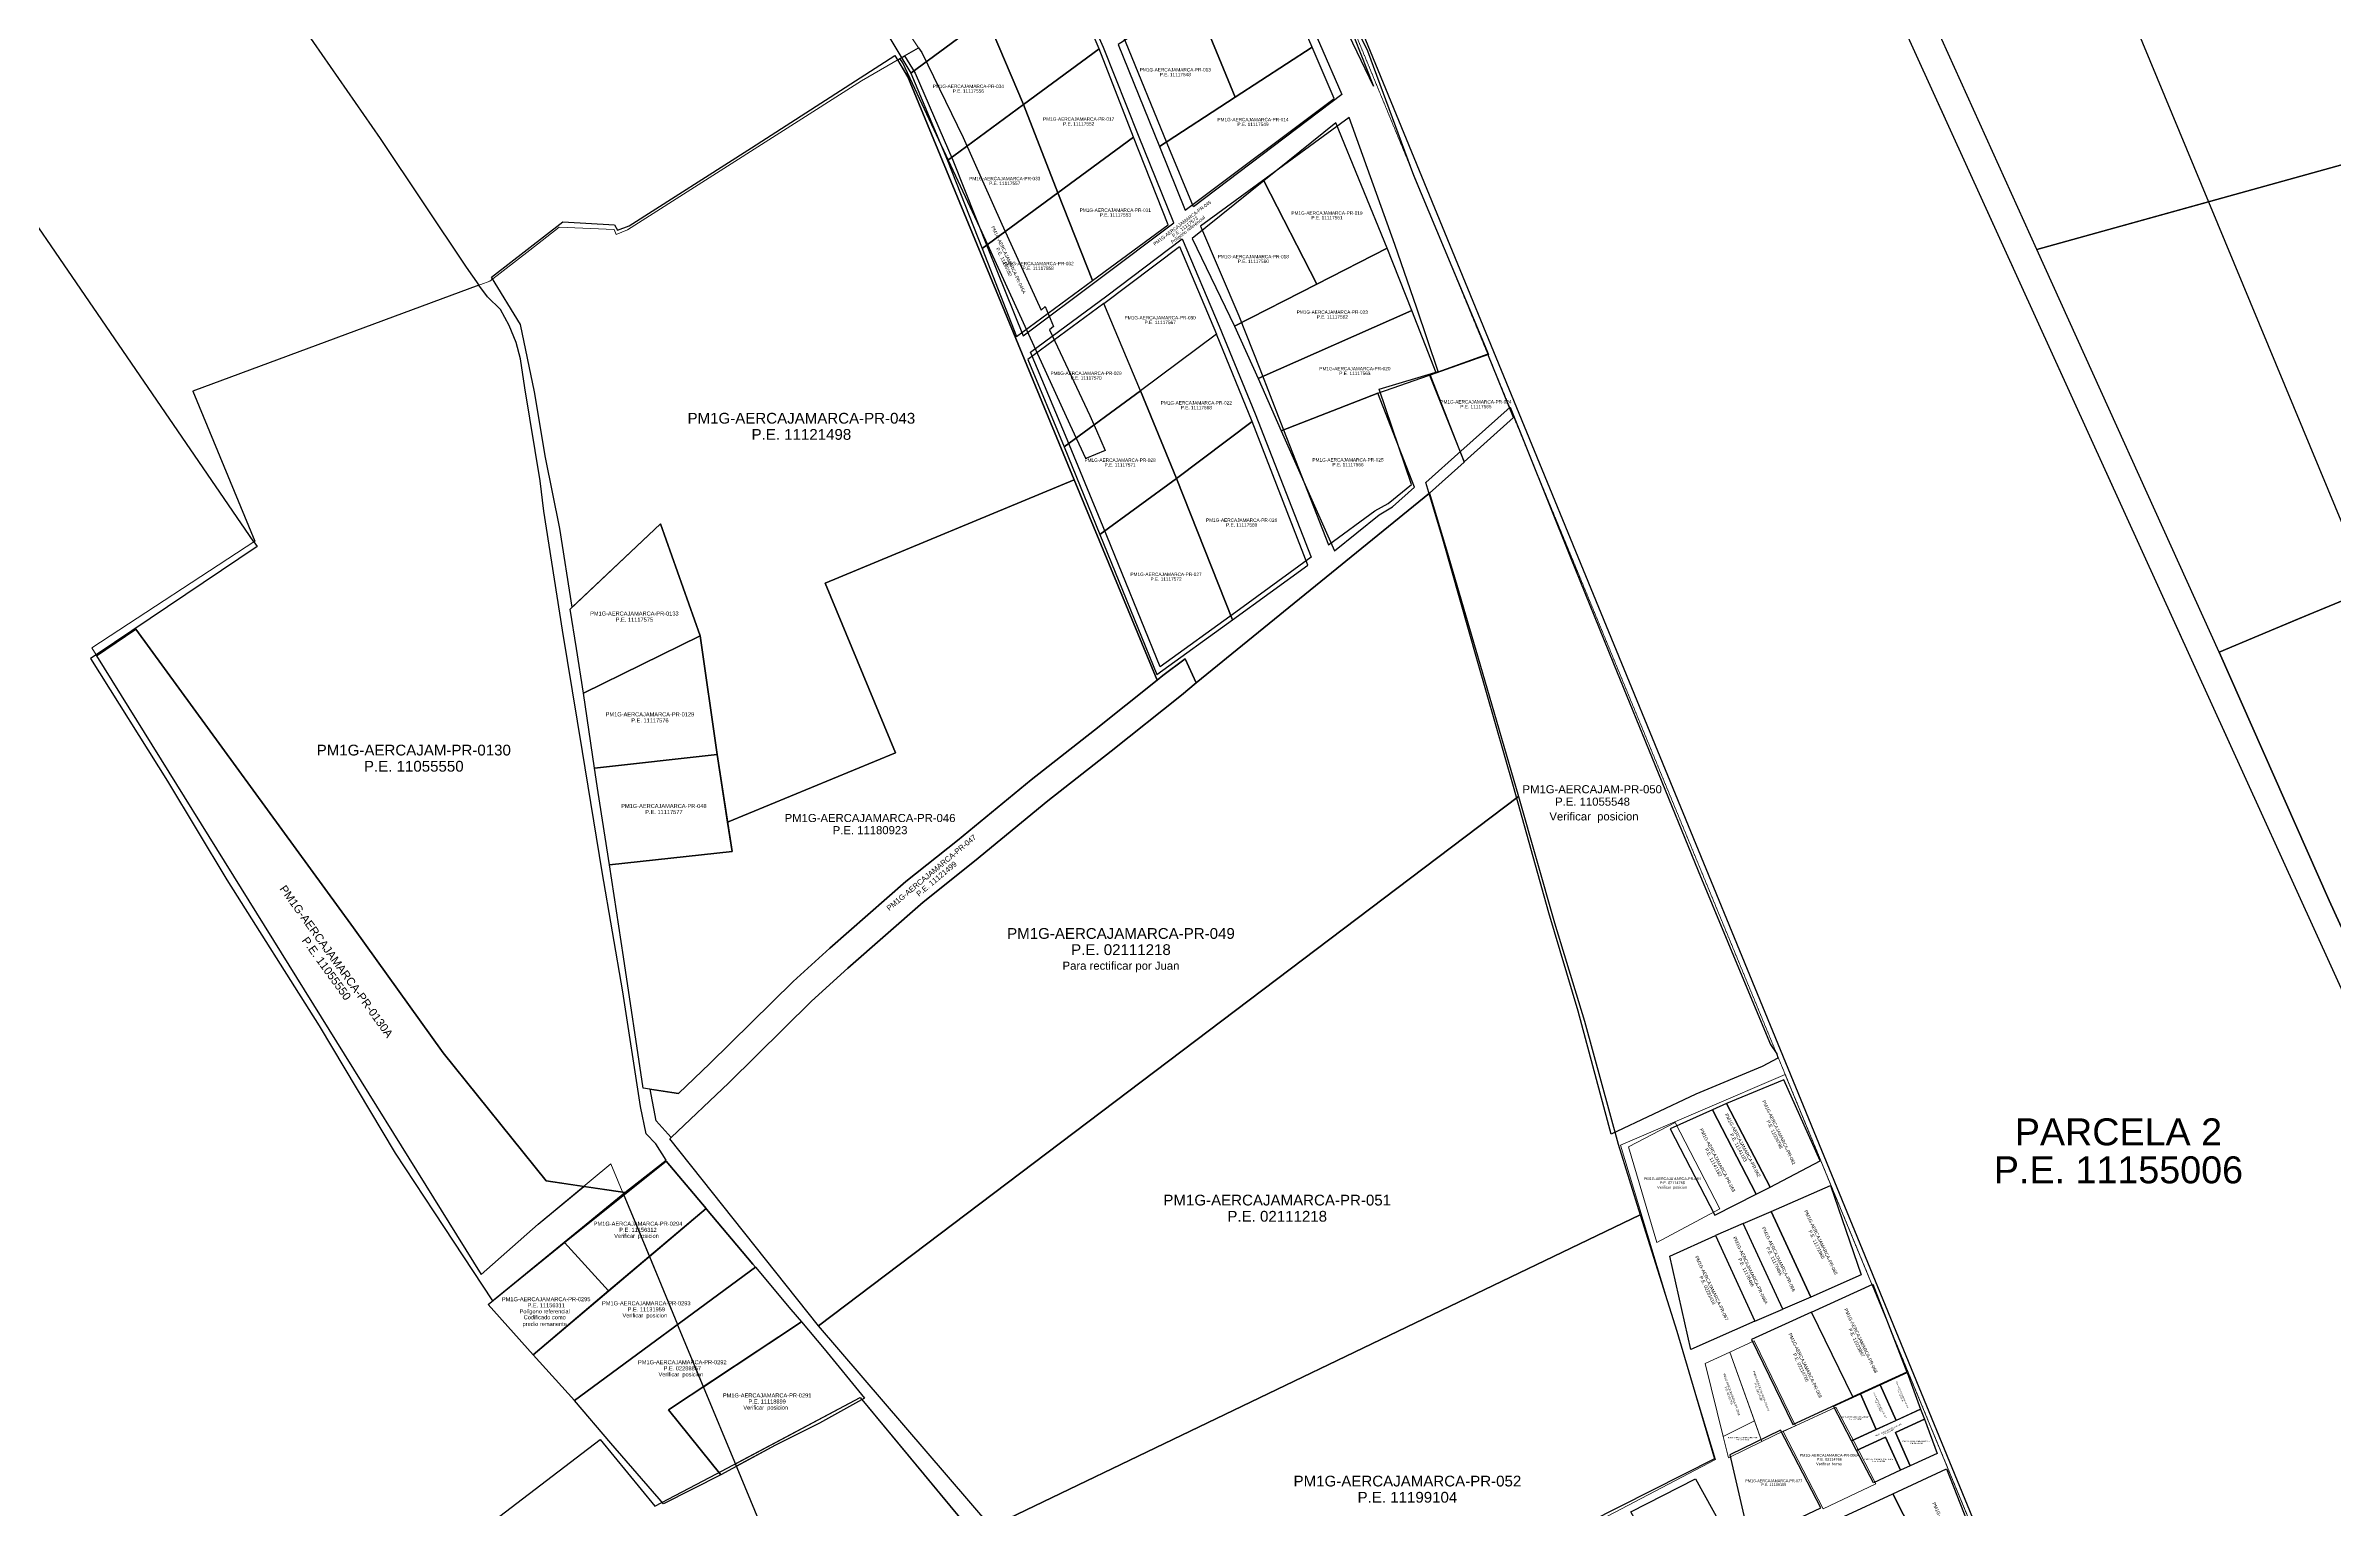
# Model space of a CAD drawing. Header units: inches. Extents: x 773044 to 778274, y 9208001 to 9212859.
# Drawn here: x 776538 to 777387, y 9209997 to 9210539 of the extents above; entities that cross this region are included whole.
import ezdxf
from ezdxf.enums import TextEntityAlignment as Align

# ---------------------------------------------------------------- set-up
doc = ezdxf.new("R2010")
doc.units = ezdxf.units.IN
doc.header["$MEASUREMENT"] = 0
doc.linetypes.add('DASHED2', pattern=[0.375, 0.25, -0.125])
for name, color, linetype in [('ADQUIRIDO', 1, 'Continuous'), ('Codigo predio', 7, 'Continuous'), ('Observacion', 1, 'Continuous'), ('PARA RECTIFICAR', 30, 'Continuous'), ('Partida', 7, 'Continuous'), ('PERIMETRICO', 3, 'Continuous'), ('PMD Cajamarca', 6, 'Continuous')]:
    doc.layers.add(name, color=color, linetype=linetype)
doc.layers.add('LOS CIPRESES', color=7, linetype='Continuous', lineweight=0)
doc.styles.add('ARIAL', font='arial.ttf', dxfattribs={"height": 0.7})
doc.styles.add('SANSSERIF', font='sanss___.ttf')
doc.styles.get("Standard").update_dxf_attribs({"font": 'arial.ttf'})

# ---------------------------------------------------------------- blocks, each defined once
blk = doc.blocks.new('Adquirido referencial')
at = {"layer": 'ADQUIRIDO'}
for points in [[(776774.59, 9210748.33), (776799.76, 9210766.49), (776825.96, 9210729.14), (776837.49, 9210712.66), (776848.73, 9210696.1), (776859.8, 9210679.34), (776874.4, 9210657.48), (776927.1, 9210694.08), (776925.14, 9210700.07), (776933.58, 9210704.85), (776983.17, 9210623.72), (777003.22, 9210588.95), (777018.83, 9210556.53), (777027.95, 9210537.57), (777044.97, 9210491.52), (777072.83, 9210424.94), (777051.22, 9210417.31), (777063.83, 9210385.05), (777050.92, 9210373.52), (776964.37, 9210303.16), (776960.28, 9210312.06), (776952.09, 9210305.94), (776949.92, 9210304.21), (776919.23, 9210378.5), (776857.51, 9210527.9), (776853.79, 9210534.3), (776856.26, 9210535.73), (776860.19, 9210529.26), (776874.16, 9210496.99), (776887.2, 9210464.37), (776900.3, 9210431.86), (776928.27, 9210452.86), (776956.16, 9210473.78), (776943.04, 9210506.15), (776930.02, 9210538.85), (776915.87, 9210571.06), (776897.89, 9210601.23), (776879.73, 9210631.67), (776873.31, 9210641.8), (776814.72, 9210604.64), (776809.18, 9210614.25), (776868.06, 9210651.3), (776857.19, 9210669.51), (776839.19, 9210699.67), (776820.39, 9210729.33), (776803.1, 9210756.62), (776801.85, 9210758.59), (776777.62, 9210741.01)], [(776879.74, 9210646.71), (776907.41, 9210664.56), (776935.09, 9210682.41), (776956.74, 9210644.02), (776977.16, 9210608.14), (776995.77, 9210573.04), (777010.11, 9210540.38), (777018.44, 9210521.35), (776963.41, 9210479.69), (776953.71, 9210503.18), (776938.26, 9210541.03), (776922.35, 9210576.96), (776903.99, 9210606.99)], [(777021.2, 9210512.92), (776993.62, 9210492.73), (776966.09, 9210472.57), (776980.25, 9210439.32), (776988.08, 9210419.6), (776995.76, 9210399.83), (777013.5, 9210354.36), (777030.65, 9210366.95), (777035.67, 9210369.73), (777044.23, 9210376.7), (777032.25, 9210412.07), (777054.19, 9210418.7), (777046.24, 9210442.12), (777038.09, 9210465.72)], [(776959.18, 9210467.87), (776972.95, 9210435.46), (776986.28, 9210402.99), (777007.02, 9210349.82), (776979.12, 9210329.4), (776951.13, 9210309.14), (776929.92, 9210361), (776916.55, 9210393.45), (776902.97, 9210425.84), (776931.23, 9210446.71)]]:
    blk.add_lwpolyline(points, close=True, dxfattribs=at)

msp = doc.modelspace()

# ---------------------------------------------------------------- linework, layer by layer
at = {"layer": 'ADQUIRIDO'}
for points in [[(777030.14, 9210524.53), (777021.09, 9210543.53), (777005.6, 9210576), (776985.68, 9210610.84), (776964.07, 9210646.14), (776941.59, 9210683.48), (776936.37, 9210692.15), (776943.33, 9210696.06), (776956.92, 9210704.35), (776968.94, 9210675.13), (776977.21, 9210656.48), (776996.91, 9210608.22), (777016.05, 9210560.16)], [(776886.61, 9210549.94), (776868.67, 9210580.21), (776840.59, 9210559.52), (776858.54, 9210529.36)], [(776914.56, 9210570.7), (776886.61, 9210549.94), (776900.43, 9210517.65), (776928.45, 9210538.37)], [(776993.23, 9210571.7), (776963.52, 9210557.71), (776978.94, 9210520.42), (777007.39, 9210538.95)], [(776963.52, 9210557.71), (776935.54, 9210540), (776950.78, 9210502.06), (776978.94, 9210520.42)], [(776886.61, 9210549.94), (776858.54, 9210529.36), (776872.24, 9210496.98), (776900.43, 9210517.65)], [(776928.45, 9210538.37), (776900.43, 9210517.65), (776913.16, 9210484.93), (776941.18, 9210505.55)], [(777007.39, 9210538.95), (776978.94, 9210520.42), (776950.78, 9210502.06), (776960.35, 9210478.52), (777015.61, 9210519.88)], [(776900.43, 9210517.65), (776872.24, 9210496.98), (776885, 9210464.25), (776913.16, 9210484.93)], [(777016.17, 9210510.84), (776989.54, 9210489.41), (777009.19, 9210451.12), (777035.21, 9210464.46)], [(776954.04, 9210473.08), (776941.18, 9210505.55), (776913.16, 9210484.93), (776925.96, 9210452.39)], [(776913.16, 9210484.93), (776885, 9210464.25), (776897.82, 9210431.63), (776925.96, 9210452.39)], [(776989.54, 9210489.41), (776962.97, 9210468.01), (776978.63, 9210435.44), (777009.19, 9210451.12)], [(776943.83, 9210411.48), (776930.23, 9210443.91), (776958.22, 9210465.02), (776971.93, 9210432.57)], [(777044.43, 9210441.27), (777035.21, 9210464.46), (777009.19, 9210451.12), (776978.63, 9210435.44), (776987.36, 9210416.1)], [(776592.29, 9210411.32), (776615.3, 9210355.8), (776614.86, 9210355.5), (776616.08, 9210353.72), (776556.37, 9210313.63), (776556.6, 9210313.26), (776571.19, 9210323.16), (776651.83, 9210212.29), (776685.09, 9210165.93), (776723.39, 9210118.55), (776723.39, 9210118.55), (776723.39, 9210118.55), (776723.39, 9210118.55), (776752.54, 9210114.15), (776754.19, 9210115.5), (776767.81, 9210126.22), (776763.98, 9210132.23), (776760.45, 9210135.93), (776758.28, 9210146.04), (776751.75, 9210188.64), (776744.1, 9210233.09), (776736.82, 9210277.73), (776729.36, 9210322.74), (776722.45, 9210366.82), (776721.12, 9210378.14), (776715.36, 9210412.57), (776713.86, 9210423.34), (776712.16, 9210429.45), (776709.55, 9210435.76), (776706.37, 9210441.69), (776701.53, 9210446.32), (776698.41, 9210450.67)], [(776930.23, 9210443.91), (776901.93, 9210423.09), (776915.44, 9210390.68), (776943.83, 9210411.48)], [(777031.83, 9210410.6), (777053.44, 9210418.23), (777044.43, 9210441.27), (776987.36, 9210416.1), (776995.94, 9210396.71)], [(776971.93, 9210432.57), (776943.83, 9210411.48), (776957.09, 9210379.01), (776985.2, 9210400.08)], [(777072.56, 9210425.06), (777050.98, 9210417.31), (777063.77, 9210385.12), (777082.07, 9210401.63)], [(776957.09, 9210379.01), (776943.83, 9210411.48), (776915.44, 9210390.68), (776928.75, 9210358.2)], [(777031.83, 9210410.6), (776995.94, 9210396.71), (777015.75, 9210352.1), (777032.31, 9210365.46), (777037.19, 9210368.46), (777045.43, 9210375.82)], [(776985.2, 9210400.08), (776957.09, 9210379.01), (776977.91, 9210326.52), (777005.83, 9210346.87)], [(776957.09, 9210379.01), (776928.75, 9210358.2), (776949.85, 9210306.29), (776977.91, 9210326.52)], [(776571.19, 9210323.16), (776556.6, 9210313.26), (776556.37, 9210313.63), (776554.3, 9210312.24), (776582.93, 9210266.71), (776604.85, 9210230.1), (776639.18, 9210175.98), (776667.35, 9210128.71), (776681.71, 9210107.04), (776703.44, 9210073.95), (776752.54, 9210114.15), (776751.72, 9210114.28), (776737.29, 9210116.45), (776723.39, 9210118.55), (776685.09, 9210165.93), (776651.83, 9210212.29)], [(776571.19, 9210323.16), (776556.6, 9210313.26), (776699.19, 9210083.71), (776720.35, 9210102.39), (776737.29, 9210116.45), (776723.39, 9210118.55), (776685.09, 9210165.93), (776651.83, 9210212.29)], [(777182.41, 9210155.99), (777161.16, 9210147.23), (777161.15, 9210147.22), (777177.27, 9210116.16), (777195.9, 9210125.87)], [(777155.95, 9210144.87), (777140.21, 9210137.74), (777156.77, 9210105.77), (777172.18, 9210113.58)], [(777161.16, 9210147.23), (777155.95, 9210144.87), (777172.18, 9210113.58), (777177.29, 9210116.17)], [(776767.81, 9210125.78), (776752.15, 9210113.25), (776761.61, 9210090.43), (776782.62, 9210108.19)], [(777177.68, 9210107.11), (777199.68, 9210116.72), (777211.1, 9210083.63), (777192.35, 9210075.34)], [(777167.35, 9210102.66), (777157.02, 9210098.21), (777171.69, 9210066.43), (777182.02, 9210070.89)], [(777177.68, 9210107.12), (777192.36, 9210075.34), (777182.03, 9210070.89), (777167.35, 9210102.66), (777177.68, 9210107.12)], [(777147.89, 9210055.95), (777140.16, 9210090.6), (777157.02, 9210098.21), (777171.69, 9210066.43)], [(777208.03, 9210038.36), (777192.7, 9210069.82), (777215.46, 9210080.18), (777228.02, 9210047.52)], [(777185.7, 9210028.19), (777208.03, 9210038.36), (777192.7, 9210069.82), (777170.45, 9210059.69), (777170.4, 9210059.66)], [(776793.5, 9210013.53), (776839.74, 9210038.18), (776905.69, 9209958.5), (776896.83, 9209952.49), (776886.16, 9209944.51), (776845.81, 9209914.51), (776837.22, 9209908.14), (776834.21, 9209915.39)], [(777181.18, 9210025.99), (777162.4, 9210016.85), (777169.81, 9209984.69), (777196.06, 9209997.26)]]:
    msp.add_lwpolyline(points, close=True, dxfattribs=at)
at = {"layer": 'ADQUIRIDO', "ltscale": 0.5}
for points in [[(777287.65, 9210607.69), (777339.92, 9210481.65), (777276.24, 9210463.95), (777217.5, 9210593.81)], [(776703.02, 9210453.64), (776729.48, 9210474.13), (776748.68, 9210473.03), (776749.76, 9210471.07), (776754.15, 9210472.66), (776799.48, 9210501.67), (776852.7, 9210535.82), (776857.51, 9210527.9), (776919.23, 9210378.5), (776826.86, 9210340.14), (776852.96, 9210277.19), (776790.62, 9210251.51), (776786.75, 9210276.6), (776780.46, 9210320.59), (776765.79, 9210362.12), (776733, 9210331.31), (776728.41, 9210360.4), (776723.05, 9210386.77), (776718.95, 9210411.18), (776713.8, 9210436.14)], [(776877.96, 9210505.41), (776892.39, 9210473.37), (776906.87, 9210441.46), (776908.47, 9210442.77), (776911.55, 9210435.33), (776910, 9210434.07), (776924.97, 9210402.31), (776927.51, 9210396.83), (776930.62, 9210389.33), (776923.52, 9210386.39), (776917.72, 9210398.92), (776885.01, 9210470.2), (776855.57, 9210533.19), (776854.54, 9210534.74), (776861.47, 9210538.76), (776862.62, 9210537.04)], [(777339.92, 9210481.65), (777399.57, 9210337.8), (777343.83, 9210314.53), (777276.24, 9210463.95)], [(777080.94, 9210405.5), (777087.24, 9210389.7), (777103.24, 9210349.66), (777119.24, 9210310.41), (777134.66, 9210272.5), (777150.66, 9210233.42), (777166.85, 9210194.54), (777177.42, 9210169.05), (777179.75, 9210165.56), (777180.13, 9210164.01), (777174.32, 9210160.91), (777149.69, 9210150.62), (777118.37, 9210135.79), (777106.06, 9210181.47), (777095.2, 9210217.93), (777082.12, 9210264.77), (777068.83, 9210311.22), (777055.94, 9210356.51), (777049.64, 9210377.56), (777062.55, 9210389.08)], [(776903.17, 9210267.2), (776875.89, 9210244.79), (776856.77, 9210229.56), (776828.49, 9210204.8), (776814.89, 9210192.4), (776784.09, 9210161.99), (776772.39, 9210150.94), (776759.29, 9210152.82), (776751.96, 9210201.53), (776746.88, 9210235.66), (776792.29, 9210240.65), (776790.62, 9210251.51), (776852.96, 9210277.19), (776826.86, 9210340.14), (776919.23, 9210378.5), (776949.92, 9210304.21), (776926.69, 9210285.66)], [(776769.16, 9210134.08), (776769.71, 9210134.63), (776791.03, 9210154.81), (776821.77, 9210185.14), (776835.16, 9210197.35), (776863.18, 9210221.88), (776882.18, 9210237.01), (776909.43, 9210259.4), (776932.9, 9210277.82), (776958.98, 9210298.66), (776964.37, 9210303.16), (777050.92, 9210373.52), (777057.33, 9210352.51), (777070.47, 9210307.29), (777083.96, 9210261.07), (776824.33, 9210064.75)], [(776732.22, 9210330.58), (776765.79, 9210362.12), (776780.46, 9210320.59), (776737.12, 9210299.4), (776734.63, 9210315.92)], [(777399.58, 9210337.8), (777373.25, 9210326.92), (777343.83, 9210314.53), (777384.72, 9210222.45), (777419.12, 9210147.01), (777461.92, 9210055.33), (777503.53, 9209964.55), (777552.81, 9209854.81), (777589.14, 9209773.99), (777629.39, 9209685.64), (777663.52, 9209701.36)], [(776737.12, 9210299.4), (776780.46, 9210320.59), (776786.75, 9210276.6), (776741.32, 9210271.53)], [(776761.91, 9210152.45), (776772.39, 9210150.94), (776784.09, 9210161.99), (776814.89, 9210192.4), (776828.49, 9210204.8), (776856.77, 9210229.56), (776875.89, 9210244.79), (776903.17, 9210267.2), (776926.69, 9210285.66), (776949.92, 9210304.21), (776952.09, 9210305.94), (776960.28, 9210312.06), (776964.37, 9210303.16), (776958.98, 9210298.66), (776932.9, 9210277.82), (776909.43, 9210259.4), (776882.18, 9210237.01), (776863.18, 9210221.88), (776835.16, 9210197.35), (776821.77, 9210185.14), (776791.03, 9210154.81), (776769.71, 9210134.63), (776764.18, 9210140.74)], [(776746.88, 9210235.66), (776742.68, 9210262.48), (776741.32, 9210271.53), (776786.75, 9210276.6), (776792.29, 9210240.65)], [(776824.33, 9210064.75), (777083.96, 9210261.07), (777097.35, 9210214.14), (777108.4, 9210177.74), (777120.96, 9210132.13), (777129.12, 9210105.88), (776888.35, 9209990.23)], [(776888.35, 9209990.23), (777129.12, 9210105.88), (777142.76, 9210062.78), (777156.63, 9210015.41), (777074.66, 9209973.95), (776976.35, 9209922.1), (776957.59, 9209950.83), (776953.97, 9209953.31), (776947.73, 9209954.08), (776927.3, 9209953.59), (776921.14, 9209953.04), (776917.23, 9209954.34)]]:
    msp.add_lwpolyline(points, close=True, dxfattribs=at)
at = {"layer": 'ADQUIRIDO', "lineweight": 20}
for points in [[(777142.08, 9210140.09), (777124.76, 9210131.13), (777135.26, 9210095.65), (777158.64, 9210108.13)], [(777162.33, 9210054.94), (777153.26, 9210050.73), (777159.94, 9210023.74), (777171.52, 9210029.46)], [(777201.73, 9210034.55), (777186.69, 9210027.7), (777182.16, 9210025.52), (777196.99, 9209996.89), (777216.55, 9210006.17), (777210.3, 9210018.14), (777208.45, 9210021.69)], [(777159.94, 9210023.74), (777171.52, 9210029.46), (777174.28, 9210021.8), (777161.9, 9210015.79)]]:
    msp.add_lwpolyline(points, close=True, dxfattribs=at)
at = {"layer": 'ADQUIRIDO'}
for points in [[(776761.61, 9210090.43), (776772.07, 9210065.2), (776800.94, 9210086.47), (776799.94, 9210087.66), (776782.75, 9210108.04), (776782.62, 9210108.19), (776761.61, 9210090.43)], [(776781.64, 9210042.14), (776772.07, 9210065.2), (776800.94, 9210086.47), (776814.14, 9210070.81), (776818.07, 9210066.16), (776781.64, 9210042.14)], [(776781.64, 9210042.14), (776818.07, 9210066.16), (776826.48, 9210056.17), (776841.41, 9210037.86), (776824.69, 9210028.6), (776808.34, 9210020.45), (776793.87, 9210012.64), (776781.64, 9210042.14)], [(777210.81, 9210039.49), (777218.08, 9210042.82), (777224.05, 9210029.64), (777216.61, 9210026.23), (777210.81, 9210039.49)], [(777224.05, 9210029.64), (777218.08, 9210042.82), (777228.08, 9210047.4), (777233.14, 9210033.81), (777224.05, 9210029.64)], [(777200.81, 9210034.91), (777210.81, 9210039.49), (777216.61, 9210026.23), (777207.52, 9210022.06), (777200.81, 9210034.91)], [(777207.52, 9210022.06), (777233.14, 9210033.81), (777234.53, 9210030.06), (777223.81, 9210025.14), (777229.24, 9210012.81), (777225.61, 9210011.14), (777220.09, 9210023.43), (777209.37, 9210018.51), (777207.52, 9210022.06)], [(777223.81, 9210025.14), (777234.53, 9210030.06), (777239.24, 9210017.41), (777229.24, 9210012.81), (777223.81, 9210025.14)], [(777209.37, 9210018.51), (777220.09, 9210023.43), (777225.61, 9210011.14), (777215.62, 9210006.54), (777209.37, 9210018.51)], [(777141.07, 9209967.71), (777125.62, 9209995.73), (777149.66, 9210008.02), (777165.11, 9209980), (777141.07, 9209967.71)], [(777222.83, 9210002.43), (777242.78, 9210011.71), (777258.1, 9209972.6), (777241.8, 9209964.95), (777222.83, 9210002.43)], [(777204.7, 9209993.98), (777222.83, 9210002.43), (777241.8, 9209964.95), (777223.67, 9209956.51), (777204.7, 9209993.98)]]:
    msp.add_lwpolyline(points, dxfattribs=at)
at = {"layer": 'ADQUIRIDO', "lineweight": 20}
msp.add_lwpolyline([(777182.11, 9210025.62), (777186.69, 9210027.7), (777171.39, 9210059.18), (777162.33, 9210054.94), (777174.28, 9210021.8), (777182.11, 9210025.62)], dxfattribs=at)
at = {"layer": 'LOS CIPRESES', "color": 5}
msp.add_lwpolyline([(777206.04, 9209896.66), (777280.59, 9209921.44), (777182.89, 9210157.91), (777121.83, 9210131.75), (777157.09, 9210015.16), (776976.98, 9209920.74), (777041.88, 9209821.12), (777201.92, 9209769.44), (777212.67, 9209745.52), (777232.22, 9209754.12), (777220.51, 9209783.72), (777248.8, 9209802.58)], close=True, dxfattribs=at)
at = {"layer": 'PARA RECTIFICAR', "linetype": 'DASHED2', "lineweight": 20}
for points in [[(777719.27, 9209276.65), (777627.57, 9209500.38), (777623.46, 9209510.66), (777400.65, 9210048.15), (777445.08, 9210067.03), (777121.26, 9210778.2)], [(776952.66, 9210715.47), (777280.59, 9209921.44), (777204.53, 9209896.42), (777247.56, 9209802.68), (777219.6, 9209782.75), (777232.11, 9209753.19), (777213.09, 9209745.28), (777237.57, 9209683.46), (777244.64, 9209669.34), (777299, 9209633.56), (777304.1, 9209627.54), (777362.58, 9209561.49), (777368.14, 9209557.03), (777368.14, 9209557.03), (777370.71, 9209554.68), (777379.08, 9209538.8), (777383.98, 9209533.2), (777392.01, 9209527.71)]]:
    msp.add_lwpolyline(points, dxfattribs=at)
at = {"layer": 'PERIMETRICO', "ltscale": 0.5}
for points in [[(777719.27, 9209276.65), (777404.19, 9210045.38), (777443.96, 9210069.48), (777121.26, 9210778.2)], [(776945.35, 9210741.11), (777282.84, 9209919.53), (777206.28, 9209894.06), (777247.08, 9209802.52), (777219.63, 9209784.01), (777232.14, 9209752.39), (777212.23, 9209743.68), (777239.88, 9209680.48), (777244.64, 9209669.34), (777307.86, 9209627.73), (777368.99, 9209555.01), (777454.01, 9209491.06), (777465.17, 9209464.3), (777484.05, 9209455.37), (777510.67, 9209435.19), (777518.55, 9209426.97), (777531.48, 9209417.2), (777548.37, 9209404.16), (777568.03, 9209393.77), (777582.95, 9209385.1), (777601.48, 9209370.72), (777606.26, 9209365.6), (777624.78, 9209347.35)], [(777419.12, 9210147.01), (777384.72, 9210222.45), (777343.83, 9210314.53), (777373.25, 9210326.92), (777443.41, 9210355.92)]]:
    msp.add_lwpolyline(points, dxfattribs=at)
for points in [[(777675.37, 9210683.64), (777678.98, 9210575.87), (777276.24, 9210463.95), (777217.5, 9210593.81), (777457.94, 9210641.38)], [(776457.21, 9210585.9), (776514.58, 9210626.45), (776516.96, 9210628.12), (776557.29, 9210656.38), (776594.3, 9210603.66), (776627.77, 9210554.08), (776661.8, 9210505.07), (776693.61, 9210457.35), (776698.41, 9210450.67), (776592.29, 9210411.32), (776615.3, 9210355.8), (776614.86, 9210355.5), (776459.9, 9210581.9)], [(777678.98, 9210575.87), (777682.5, 9210455.92), (777343.83, 9210314.53), (777276.24, 9210463.95)], [(776767.81, 9210125.78), (776782.62, 9210108.19), (776746.48, 9210077.65), (776730.11, 9210095.61)], [(776782.62, 9210108.19), (776782.75, 9210108.04), (776799.94, 9210087.66), (776800.94, 9210086.47), (776733.81, 9210037.02), (776718.46, 9210053.97), (776782.62, 9210108.19)], [(776747.26, 9210021.27), (776733.81, 9210037.02), (776800.94, 9210086.47), (776814.14, 9210070.81), (776818.07, 9210066.16), (776768.72, 9210033.62), (776788.09, 9210009.52), (776766.81, 9209998.68), (776747.26, 9210021.27)], [(776808.34, 9210020.45), (776788.09, 9210009.52), (776768.72, 9210033.62), (776818.07, 9210066.16), (776826.48, 9210056.17), (776841.41, 9210037.86), (776824.69, 9210028.6), (776808.34, 9210020.45)], [(776690.45, 9209982.1), (776743.37, 9210022.53), (776763.67, 9209997.86), (776786.46, 9210009.78), (776839.74, 9210038.18), (776886.72, 9209981.5), (776905.69, 9209958.5), (776896.83, 9209952.49), (776886.16, 9209944.51), (776845.81, 9209914.51), (776781.62, 9209866.93), (776723.35, 9209940.2)]]:
    msp.add_lwpolyline(points, close=True, dxfattribs=at)
at = {"layer": 'PERIMETRICO'}
msp.add_lwpolyline([(776701.85, 9210072.65), (776730.12, 9210095.61), (776746.48, 9210077.65), (776718.46, 9210053.97)], close=True, dxfattribs=at)
at = {"layer": 'PMD Cajamarca', "lineweight": 5}
for points in [[(778265.99, 9208248.61), (776951.26, 9211418.86)], [(776823.75, 9210595.57), (776861.47, 9210538.76), (776840.3, 9210526.47), (776753.54, 9210471.16), (776749.25, 9210469.5), (776748.56, 9210471.29), (776728.19, 9210472.2), (776717.29, 9210463.73), (776702.41, 9210452.15), (776592.29, 9210411.32), (776615.3, 9210355.8), (776554.8, 9210316.17), (776699.19, 9210083.71), (776720.35, 9210102.39), (776747.35, 9210124.81), (776834.21, 9209915.39)]]:
    msp.add_lwpolyline(points, dxfattribs=at)

# ---------------------------------------------------------------- block references
msp.add_blockref('Adquirido referencial', (0, 0))

# ---------------------------------------------------------------- texts
at = {"layer": 'Codigo predio', "lineweight": 15, "style": 'ARIAL'}
for s, height, p in [('PM1G-AERCAJAMARCA-PR-013', 1.25, (776956.68, 9210529.94)), ('PM1G-AERCAJAMARCA-PR-034', 1.25, (776879.9, 9210523.83)), ('PM1G-AERCAJAMARCA-PR-017', 1.25, (776920.83, 9210511.65)), ('PM1G-AERCAJAMARCA-PR-014', 1.25, (776985.5, 9210511.49)), ('PM1G-AERCAJAMARCA-PR-033', 1.25, (776893.42, 9210489.61)), ('PM1G-AERCAJAMARCA-PR-031', 1.25, (776934.43, 9210477.88)), ('PM1G-AERCAJAMARCA-PR-019', 1.25, (777012.93, 9210476.82)), ('PM1G-AERCAJAMARCA-PR-032', 1.25, (776905.8, 9210458.09)), ('PM1G-AERCAJAMARCA-PR-018', 1.25, (776985.61, 9210460.67)), ('PM1G-AERCAJAMARCA-PR-023', 1.25, (777014.9, 9210440.06)), ('PM1G-AERCAJAMARCA-PR-030', 1.25, (776951.07, 9210438)), ('PM1G-AERCAJAMARCA-PR-029', 1.25, (776923.6, 9210417.4)), ('PM1G-AERCAJAMARCA-PR-020', 1.25, (777023.29, 9210419.11)), ('PM1G-AERCAJAMARCA-PR-022', 1.25, (776964.47, 9210406.42)), ('PM1G-AERCAJAMARCA-PR-024', 1.25, (777068.18, 9210406.79)), ('PM1G-AERCAJAMARCA-PR-043', 4, (776817.99, 9210399.34)), ('PM1G-AERCAJAMARCA-PR-028', 1.25, (776936.2, 9210385.16)), ('PM1G-AERCAJAMARCA-PR-025', 1.25, (777020.73, 9210385.28)), ('PM1G-AERCAJAMARCA-PR-026', 1.25, (776981.28, 9210362.91)), ('PM1G-AERCAJAMARCA-PR-027', 1.25, (776953.24, 9210342.82)), ('PM1G-AERCAJAMARCA-PR-0133', 1.5, (776756.05, 9210328.15)), ('PM1G-AERCAJAMARCA-PR-0129', 1.5, (776761.81, 9210290.77)), ('PM1G-AERCAJAM-PR-0130', 4, (776674.23, 9210276.26)), ('PM1G-AERCAJAMARCA-PR-048', 1.5, (776766.99, 9210256.79)), ('PM1G-AERCAJAMARCA-PR-046', 3, (776843.47, 9210251.57)), ('PM1G-AERCAJAMARCA-PR-049', 4, (776936.53, 9210208.25)), ('PARCELA 2', 10, (777306.5, 9210131.67)), ('PM1G-AERCAJAMARCA-PR-064', 1, (777141.05, 9210118.78)), ('PM1G-AERCAJAMARCA-PR-051', 4, (776994.48, 9210109.36)), ('PM1G-AERCAJAMARCA-PR-0294', 1.5, (776757.39, 9210101.85)), ('PM1G-AERCAJAMARCA-PR-0295', 1.5, (776723.34, 9210073.86)), ('PM1G-AERCAJAMARCA-PR-0293', 1.5, (776760.47, 9210072.34)), ('PM1G-AERCAJAMARCA-PR-0292', 1.5, (776773.82, 9210050.48)), ('PM1G-AERCAJAMARCA-PR-0291', 1.5, (776805.29, 9210038.17)), ('PM1G-AERCAJAMARCA-PR-071', 0.5, (777208.86, 9210030.65)), ('PM1G-AERCAJAMARCA-PR-070B', 0.5, (777167.14, 9210022.98)), ('PM1G-AERCAJAMARCA-PR-098A', 1, (777199.27, 9210016.22)), ('PM1G-AERCAJAMARCA-PR-074', 0.5, (777231.57, 9210021.65)), ('PM1G-AERCAJAMARCA-PR-052', 4, (777042.78, 9210005.15)), ('PM1G-AERCAJAMARCA-PR-075', 0.5, (777217.63, 9210014.98)), ('PM1G-AERCAJAMARCA-PR-077', 1, (777178.66, 9210006.75))]:
    msp.add_text(s, height=height, dxfattribs=at).set_placement(p, align=Align.CENTER)
for s, height, rotation, p in [('PM1G-AERCAJAMARCA-PR-045', 1.25, 37.04456, (776959.63, 9210473.23)), ('PM1G-AERCAJAMARCA-PR-045A', 1.25, 295.37549, (776894.28, 9210459.83)), ('PM1G-AERCAJAMARCA-PR-047', 2, 39.81162, (776866.84, 9210232.05)), ('PM1G-AERCAJAMARCA-PR-0130A', 3, 305.79917, (776644.3, 9210199.01)), ('PM1G-AERCAJAMARCA-PR-061', 1.25, 295.62172, (777180.02, 9210136.17)), ('PM1G-AERCAJAMARCA-PR-063', 1.25, 297.76276, (777157.25, 9210125.88)), ('PM1G-AERCAJAMARCA-PR-062', 1.25, 297.76276, (777166.59, 9210131.4)), ('PM1G-AERCAJAMARCA-PR-066', 1.25, 295.62172, (777179.9, 9210089.19)), ('PM1G-AERCAJAMARCA-PR-065', 1.25, 295.62172, (777195.58, 9210095.4)), ('PM1G-AERCAJAMARCA-PR-066A', 1.25, 295.62172, (777169.46, 9210085.02)), ('PM1G-AERCAJAMARCA-PR-067', 1.25, 295.62172, (777155.09, 9210078.43)), ('PM1G-AERCAJAMARCA-PR-068', 1.25, 295.62172, (777210.4, 9210058.95)), ('PM1G-AERCAJAMARCA-PR-069', 1.25, 295.62172, (777189.74, 9210049.77)), ('PM1G-AERCAJAMARCA-PR-070A', 0.75, 290.23571, (777162.67, 9210039.14)), ('PM1G-AERCAJAMARCA-PR-070', 0.75, 290.23571, (777173.6, 9210040.42)), ('PM1G-AERCAJAMARCA-PR-073', 0.5, 293.40296, (777226.02, 9210039.08)), ('PM1G-AERCAJAMARCA-PR-072', 0.5, 296.09673, (777217.76, 9210035.14)), ('PM1G-AERCAJAMARCA-PR-076', 0.5, 24.39843, (777221.21, 9210025.85)), ('PM1G-AERCAJAMARCA-PR-078', 1.25, 294.4182, (777242.87, 9209986.93))]:
    msp.add_text(s, height=height, rotation=rotation, dxfattribs=at).set_placement(p, align=Align.CENTER)
at = {"layer": 'Codigo predio', "style": 'SANSSERIF'}
msp.add_text('PM1G-AERCAJAM-PR-050   ', height=3, dxfattribs=at).set_placement((777113.06, 9210262.24), align=Align.CENTER)
at = {"layer": 'Observacion'}
msp.add_text('Para rectificar por Juan', height=3, dxfattribs=at).set_placement((776936.53, 9210196.8), align=Align.CENTER)
at = {"layer": 'Observacion', "insert": (776961.01, 9210471.75), "char_height": 1.25, "attachment_point": 2, "rotation": 37.88313}
msp.add_mtext_dynamic_manual_height_columns('Polígono referencial', width=21.2791, gutter_width=1, heights=[0], dxfattribs=at)
at = {"layer": 'Observacion'}
for s, width, insert, char_height, attachment_point in [('Verificar  posicion', 45.8536, (777095.44, 9210255.17), 3, 1), ('Verificar  posicion', 15.4779, (777140.92, 9210116.62), 1, 2), ('Verificar  posicion', 21.2791, (776756.84, 9210098.84), 1.5, 2), ('Polígono referencial', 21.2791, (776722.79, 9210070.85), 1.5, 2), ('Codificado como predio remanente', 21.2791, (776722.79, 9210068.66), 1.5, 2), ('Verificar  posicion', 21.2791, (776759.91, 9210069.34), 1.5, 2), ('Verificar  posicion', 21.2791, (776773.27, 9210047.47), 1.5, 2), ('Verificar  posicion', 21.2791, (776804.74, 9210035.16), 1.5, 2), ('Verificar  forma', 15.4779, (777199.13, 9210014.05), 1, 2)]:
    msp.add_mtext_dynamic_manual_height_columns(s, width=width, gutter_width=1, heights=[0], dxfattribs=dict(at, insert=insert, char_height=char_height, attachment_point=attachment_point))
at = {"layer": 'Partida', "lineweight": 15, "style": 'ARIAL'}
for s, height, p in [('P.E. 11117548', 1.25, (776956.68, 9210528.18)), ('P.E. 11117556', 1.25, (776879.9, 9210522.07)), ('P.E. 11117552', 1.25, (776920.83, 9210509.89)), ('P.E. 11117549', 1.25, (776985.5, 9210509.73)), ('P.E. 11117557', 1.25, (776893.42, 9210487.85)), ('P.E. 11117553', 1.25, (776934.43, 9210476.12)), ('P.E. 11117561', 1.25, (777012.93, 9210475.06)), ('P.E. 11117560', 1.25, (776985.61, 9210458.91)), ('P.E. 11117558', 1.25, (776905.8, 9210456.34)), ('P.E. 11117567', 1.25, (776951.07, 9210436.24)), ('P.E. 11117562', 1.25, (777014.9, 9210438.3)), ('P.E. 11117570', 1.25, (776923.6, 9210415.64)), ('P.E. 11117563', 1.25, (777023.29, 9210417.35)), ('P.E. 11117568', 1.25, (776964.47, 9210404.66)), ('P.E. 11117565', 1.25, (777068.18, 9210405.03)), ('P.E. 11121498', 4, (776817.99, 9210393.34)), ('P.E. 11117571', 1.25, (776936.2, 9210383.41)), ('P.E. 11117566', 1.25, (777020.73, 9210383.52)), ('P.E. 11117569', 1.25, (776981.28, 9210361.15)), ('P.E. 11117572', 1.25, (776953.24, 9210341.06)), ('P.E. 11117575', 1.5, (776756.05, 9210325.9)), ('P.E. 11117576', 1.5, (776761.81, 9210288.52)), ('P.E. 11055550', 4, (776674.23, 9210270.26)), ('P.E. 11117577', 1.5, (776766.99, 9210254.54)), ('P.E. 11180923', 3, (776843.47, 9210247.06)), ('P.E. 02111218', 4, (776936.53, 9210202.25)), ('P.E. 11155006', 10, (777306.5, 9210117.59)), ('P.E. 02114766', 1, (777141.05, 9210117.28)), ('P.E. 02111218', 4, (776994.48, 9210103.36)), ('P.E. 11156312', 1.5, (776757.39, 9210099.59)), ('P.E. 11156311', 1.5, (776723.34, 9210071.61)), ('P.E. 11131959', 1.5, (776760.47, 9210070.09)), ('P.E. 02288857', 1.5, (776773.82, 9210048.23)), ('P.E. 11118899', 1.5, (776805.29, 9210035.91)), ('P.E. 11140202', 0.5, (777208.86, 9210029.94)), ('P.E. 02114766', 0.5, (777167.14, 9210022.23)), ('P.E. 11140200', 0.5, (777231.57, 9210020.95)), ('P.E. 02114766', 1, (777199.27, 9210014.72)), ('P.E. 11140201', 0.5, (777217.63, 9210014.27)), ('P.E. 11199104', 4, (777042.78, 9209999.15)), ('P.E. 11109105', 1, (777178.66, 9210005.34))]:
    msp.add_text(s, height=height, dxfattribs=at).set_placement(p, align=Align.CENTER)
for s, height, rotation, p in [('P.E. 11117573', 1.25, 37.04456, (776960.69, 9210471.83)), ('P.E. 11195582', 1.25, 295.37549, (776892.59, 9210459.03)), ('P.E. 11121499', 2, 39.81162, (776868.76, 9210229.74)), ('P.E. 11055550', 3, 305.79917, (776640.65, 9210196.38)), ('P.E. 11141183', 1.25, 297.76276, (777165.04, 9210130.58)), ('P.E. 11024798', 1.25, 295.62172, (777178.43, 9210135.41)), ('P.E. 11141182', 1.25, 297.76276, (777155.7, 9210125.06)), ('P.E. 11176465', 1.25, 295.62172, (777178.31, 9210088.43)), ('P.E. 11171965', 1.25, 295.62172, (777193.99, 9210094.64)), ('P.E. 11176466', 1.25, 295.62172, (777167.88, 9210084.26)), ('P.E. 02281418', 1.25, 295.62172, (777153.51, 9210077.67)), ('P.E. 11023897', 1.25, 295.62172, (777208.82, 9210058.19)), ('P.E. 02114766', 1.25, 295.62172, (777188.15, 9210049.01)), ('P.E. 02114766', 0.75, 290.23571, (777161.62, 9210038.75)), ('P.E. 02114766', 0.75, 290.23571, (777172.55, 9210040.03)), ('P.E. 11140203', 0.5, 296.09673, (777217.13, 9210034.83)), ('P.E. 11140204', 0.5, 293.40296, (777225.37, 9210038.8)), ('P.E. 11109905', 0.5, 24.39843, (777221.51, 9210025.21))]:
    msp.add_text(s, height=height, rotation=rotation, dxfattribs=at).set_placement(p, align=Align.CENTER)
at = {"layer": 'Partida', "style": 'ARIAL'}
msp.add_text('P.E. 11055548', height=3, dxfattribs=at).set_placement((777111.44, 9210257.64), align=Align.CENTER)

doc.saveas('drawing.dxf')
